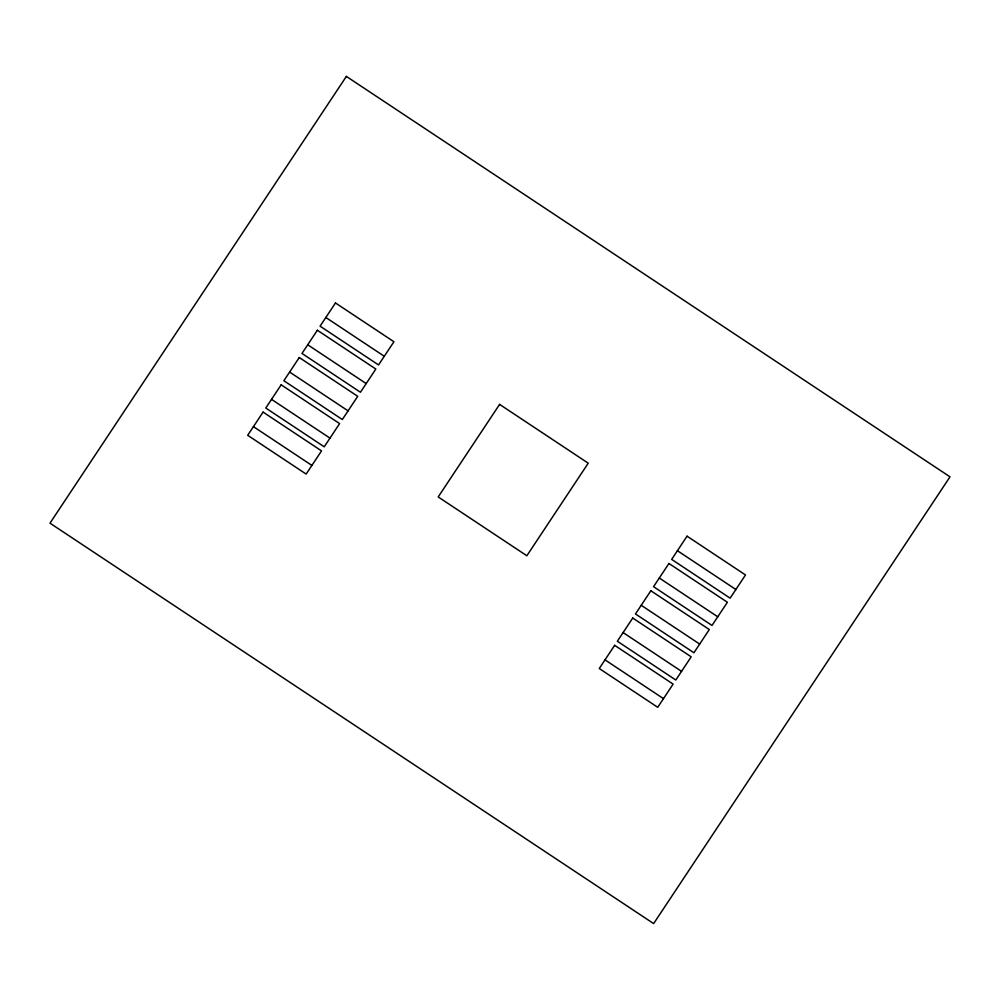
<?xml version="1.0" encoding="UTF-8"?>
<svg xmlns="http://www.w3.org/2000/svg" width="1000" height="1000" viewBox="0 0 1000 1000"><rect width="100%" height="100%" fill="white"/><g stroke="black" fill="none" stroke-linecap="round" stroke-linejoin="round"><path stroke-width="1.5" d="M325.825 317.488L384.288 356.275M677.412 550.712L735.863 589.5M307.725 344.787L366.188 383.562M659.3 578.013L717.763 616.788M289.625 372.062L348.088 410.85M641.213 605.288L699.663 644.062M271.525 399.35L329.988 438.137M623.1 632.575L681.562 671.363M253.438 426.637L311.887 465.412M605.013 659.862L663.462 698.637M346.362 76.413L50 523.162L653.637 923.587L950 476.838L346.362 76.413M263.075 412.1L247.688 435.3L306.137 474.075L321.538 450.887L263.075 412.1M281.163 384.825L265.775 408.025L324.237 446.8L339.625 423.6L281.163 384.825M299.275 357.537L283.875 380.725L342.337 419.513L357.725 396.312L299.275 357.537M317.362 330.25L301.975 353.45L360.438 392.238L375.825 369.038L317.362 330.25M335.475 302.962L320.075 326.163L378.537 364.938L393.925 341.737L335.475 302.962M499.6 404.387L438.2 496.938L526.85 555.75L588.237 463.188L499.6 404.387M614.65 645.325L599.263 668.525L657.725 707.3L673.112 684.112L614.65 645.325M632.75 618.05L617.35 641.237L675.812 680.025L691.2 656.825L632.75 618.05M650.85 590.763L635.462 613.95L693.913 652.738L709.312 629.538L650.85 590.763M668.938 563.475L653.55 586.675L712.013 625.45L727.4 602.263L668.938 563.475M687.05 536.188L671.663 559.388L730.113 598.162L745.512 574.963L687.05 536.188"/></g></svg>
